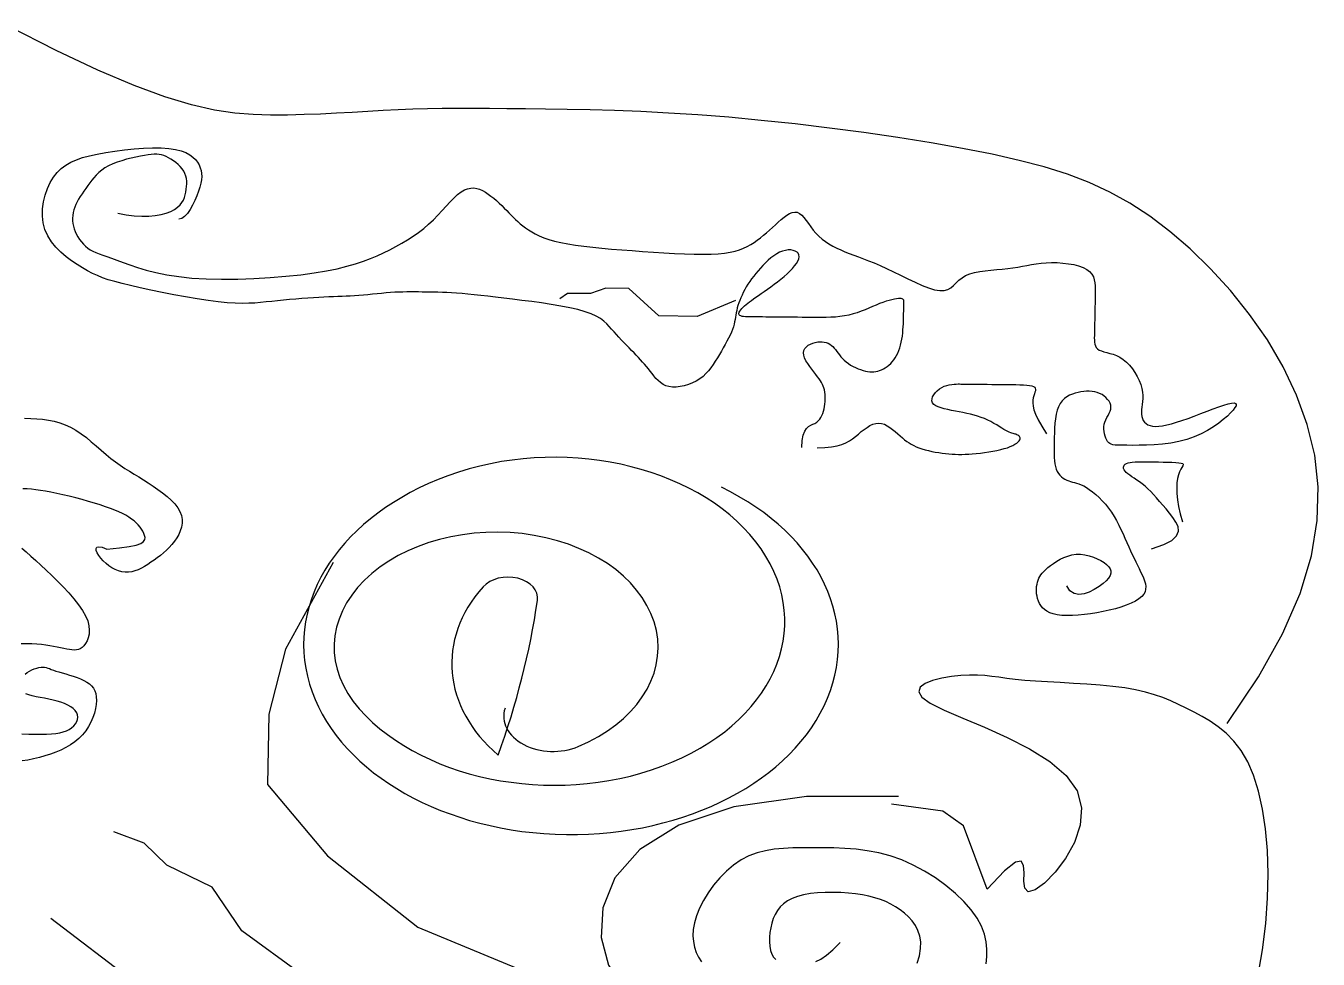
# Model space of a CAD drawing. Extents: x 438 to 4679, y 3545 to 7651.
# Drawn here: x 1752.7 to 1887.4, y 6172.1 to 6269.4 of the extents above; entities that cross this region are included whole.
import ezdxf

# ---------------------------------------------------------------- set-up
doc = ezdxf.new("R2010")
doc.units = 0
doc.header["$MEASUREMENT"] = 0
for name, color, linetype in [('3', 3, 'CONTINUOUS'), ('4', 4, 'CONTINUOUS'), ('7', 7, 'CONTINUOUS')]:
    doc.layers.add(name, color=color, linetype=linetype)

# ---------------------------------------------------------------- blocks, each defined once
blk = doc.blocks.new('风筝-01')
at = {"layer": '3'}
for points in [[(9.083, 6.0223), (9.0834, 6.0319), (9.0844, 6.0393), (9.0859, 6.0446), (9.0876, 6.0483), (9.0896, 6.0509), (9.0917, 6.0526), (9.0937, 6.0539), (9.0957, 6.0551), (9.0974, 6.0566), (9.0989, 6.0585), (9.1003, 6.0606), (9.1014, 6.063), (9.1024, 6.0656), (9.1032, 6.0684), (9.1039, 6.0714), (9.1045, 6.0745), (9.1049, 6.0778), (9.1053, 6.0811), (9.1055, 6.0845), (9.1056, 6.0878), (9.1056, 6.0911), (9.1055, 6.0943), (9.1052, 6.0974), (9.1048, 6.1002), (9.1044, 6.1029), (9.1037, 6.1054), (9.103, 6.1078), (9.1021, 6.1102), (9.101, 6.1127), (9.0997, 6.1153), (9.0982, 6.1181), (9.0966, 6.1211), (9.0947, 6.1245), (9.0927, 6.1282), (9.0907, 6.132), (9.0888, 6.1359), (9.0871, 6.1398), (9.0858, 6.1436), (9.085, 6.1473), (9.0847, 6.1506), (9.0851, 6.1537), (9.086, 6.1563), (9.0875, 6.1587), (9.0893, 6.1607), (9.0914, 6.1623), (9.0937, 6.1636), (9.096, 6.1645), (9.0984, 6.1651), (9.1006, 6.1654), (9.1027, 6.1653), (9.1047, 6.1649), (9.1066, 6.1642), (9.1084, 6.1633), (9.11, 6.162), (9.1116, 6.1605), (9.113, 6.1588), (9.1143, 6.1569), (9.1155, 6.1547), (9.1167, 6.1524), (9.1179, 6.15), (9.1192, 6.1476), (9.1205, 6.1451), (9.1221, 6.1427), (9.1238, 6.1403), (9.1257, 6.1381), (9.1278, 6.1359), (9.13, 6.1339), (9.1324, 6.1321), (9.1348, 6.1304), (9.1372, 6.129), (9.1396, 6.1277), (9.1419, 6.1266), (9.1442, 6.1258), (9.1463, 6.1252), (9.1483, 6.1248), (9.1503, 6.1247), (9.1522, 6.1248), (9.1541, 6.1251), (9.156, 6.1256), (9.1578, 6.1264), (9.1597, 6.1274), (9.1615, 6.1287), (9.1633, 6.1301), (9.1651, 6.1318), (9.1668, 6.1337), (9.1685, 6.1359), (9.17, 6.1383), (9.1715, 6.1409), (9.1729, 6.1437), (9.1741, 6.1468), (9.1752, 6.1501), (9.1763, 6.1535), (9.1772, 6.1572), (9.178, 6.1609), (9.1787, 6.1649), (9.1792, 6.1689), (9.1797, 6.1731), (9.1801, 6.1773), (9.1803, 6.1815), (9.1805, 6.1857), (9.1807, 6.1898), (9.1808, 6.1937), (9.1808, 6.1973), (9.1809, 6.2007), (9.1809, 6.2037), (9.181, 6.2065), (9.181, 6.2089), (9.181, 6.2111), (9.1811, 6.213), (9.1811, 6.2148), (9.1811, 6.2164), (9.1811, 6.2178), (9.1811, 6.2191), (9.1811, 6.2203), (9.181, 6.2214), (9.1807, 6.2222), (9.1803, 6.223), (9.1796, 6.2235), (9.1787, 6.2238), (9.1775, 6.224), (9.176, 6.2239), (9.1741, 6.2236), (9.172, 6.223), (9.1695, 6.2222), (9.1669, 6.2213), (9.164, 6.22), (9.161, 6.2186), (9.1578, 6.2169), (9.1545, 6.215), (9.1511, 6.213), (9.1476, 6.2108), (9.144, 6.2087), (9.1402, 6.2066), (9.1363, 6.2046), (9.1323, 6.2029), (9.1282, 6.2014), (9.124, 6.2003), (9.1197, 6.1994), (9.1154, 6.1988), (9.1109, 6.1984), (9.1064, 6.1982), (9.1019, 6.1981), (9.0973, 6.1982), (9.0927, 6.1982), (9.0881, 6.1983), (9.0836, 6.1983), (9.0791, 6.1984), (9.0746, 6.1985), (9.0703, 6.1985), (9.0662, 6.1986), (9.0622, 6.1986), (9.0584, 6.1987), (9.0549, 6.1987), (9.0515, 6.1988), (9.0484, 6.1988), (9.0454, 6.1989), (9.0426, 6.1989), (9.04, 6.1989), (9.0375, 6.199), (9.0352, 6.199), (9.0329, 6.199), (9.0308, 6.1991), (9.0289, 6.1992), (9.0272, 6.1994), (9.0257, 6.1997), (9.0245, 6.2002), (9.0236, 6.2008), (9.023, 6.2016), (9.0227, 6.2026), (9.0227, 6.2039), (9.023, 6.2053), (9.0236, 6.2068), (9.0245, 6.2084), (9.0255, 6.2102), (9.0267, 6.212), (9.028, 6.2138), (9.0295, 6.2156), (9.0311, 6.2174), (9.0328, 6.2193), (9.0347, 6.2213), (9.0368, 6.2234), (9.039, 6.2257), (9.0415, 6.2281), (9.0442, 6.2307), (9.0471, 6.2335), (9.0501, 6.2365), (9.0533, 6.2397), (9.0566, 6.243), (9.0598, 6.2465), (9.063, 6.25), (9.0661, 6.2536), (9.069, 6.2572), (9.0717, 6.2609), (9.0741, 6.2644), (9.0762, 6.2679), (9.0779, 6.2713), (9.0792, 6.2745), (9.0801, 6.2775), (9.0805, 6.2803), (9.0804, 6.2828), (9.0797, 6.2849), (9.0785, 6.2866), (9.0768, 6.288), (9.0748, 6.2889), (9.0725, 6.2894), (9.07, 6.2894), (9.0673, 6.2889), (9.0645, 6.2879), (9.0617, 6.2863), (9.059, 6.2841), (9.0562, 6.2816), (9.0535, 6.2787), (9.0509, 6.2755), (9.0483, 6.2721), (9.0458, 6.2685), (9.0434, 6.2649), (9.0411, 6.2613), (9.0389, 6.2576), (9.0369, 6.254), (9.0349, 6.2504), (9.0331, 6.2467), (9.0314, 6.2431), (9.0298, 6.2394), (9.0283, 6.2358), (9.0269, 6.2321), (9.0257, 6.2285), (9.0245, 6.2249), (9.0235, 6.2213), (9.0226, 6.2178), (9.0218, 6.2144), (9.0211, 6.211), (9.0206, 6.2077), (9.0201, 6.2046), (9.0198, 6.2015), (9.0194, 6.1985), (9.019, 6.1954), (9.0186, 6.1923), (9.0181, 6.189), (9.0174, 6.1857), (9.0166, 6.1821), (9.0155, 6.1784), (9.0142, 6.1744), (9.0128, 6.1703), (9.0111, 6.166), (9.0094, 6.1616), (9.0076, 6.1571), (9.0058, 6.1526), (9.0039, 6.1481), (9.002, 6.1435), (9, 6.139), (8.998, 6.1346), (8.9958, 6.1303), (8.9935, 6.1262), (8.9909, 6.1223), (8.9882, 6.1186), (8.9851, 6.1153), (8.9816, 6.1123), (8.978, 6.1097), (8.9741, 6.1076), (8.9702, 6.1059), (8.9663, 6.1047), (8.9625, 6.1041), (8.9589, 6.1041), (8.9555, 6.1047), (8.9525, 6.106), (8.9498, 6.1078), (8.9473, 6.1102), (8.9451, 6.1129), (8.943, 6.1159), (8.9411, 6.1192), (8.9392, 6.1224), (8.9374, 6.1257), (8.9357, 6.1289), (8.9338, 6.132), (8.932, 6.135), (8.9301, 6.138), (8.9282, 6.1411), (8.9262, 6.1441), (8.9241, 6.1472), (8.9219, 6.1504), (8.9196, 6.1537), (8.9172, 6.1571), (8.9147, 6.1606), (8.9123, 6.1641), (8.9098, 6.1677), (8.9073, 6.1714), (8.905, 6.1751), (8.9027, 6.1788), (8.9004, 6.1825), (8.8982, 6.1861), (8.8957, 6.1897), (8.8929, 6.1933), (8.8896, 6.1967), (8.8856, 6.2), (8.8807, 6.2031), (8.8749, 6.206), (8.8679, 6.2088), (8.8601, 6.2113), (8.8515, 6.2136), (8.8424, 6.2158), (8.833, 6.2178), (8.8236, 6.2196), (8.8143, 6.2213), (8.8053, 6.2229), (8.7969, 6.2243), (8.789, 6.2256), (8.7816, 6.2268), (8.7748, 6.2279), (8.7683, 6.2288), (8.7623, 6.2297), (8.7568, 6.2304), (8.7515, 6.2309), (8.7467, 6.2314), (8.7421, 6.2318), (8.7378, 6.2321), (8.7336, 6.2323), (8.7297, 6.2324), (8.7259, 6.2325), (8.7222, 6.2326), (8.7185, 6.2326), (8.7148, 6.2327), (8.7111, 6.2327), (8.7074, 6.2327), (8.7037, 6.2327), (8.6998, 6.2326), (8.6959, 6.2324), (8.692, 6.2322), (8.6879, 6.2318), (8.6837, 6.2313), (8.6794, 6.2308), (8.6751, 6.2302), (8.6707, 6.2296), (8.6663, 6.229), (8.662, 6.2284), (8.6577, 6.2278), (8.6535, 6.2274), (8.6494, 6.227), (8.6454, 6.2268), (8.6414, 6.2265), (8.6373, 6.2264), (8.6331, 6.2262), (8.6287, 6.226), (8.6241, 6.2257), (8.6192, 6.2254), (8.614, 6.2249), (8.6085, 6.2244), (8.6028, 6.2238), (8.597, 6.2231), (8.5911, 6.2223), (8.5853, 6.2216), (8.5795, 6.2207), (8.5739, 6.2199), (8.5684, 6.2191), (8.563, 6.2183), (8.5576, 6.2177), (8.5518, 6.2173), (8.5455, 6.2172), (8.5387, 6.2174), (8.531, 6.2181), (8.5224, 6.2194), (8.5127, 6.2211), (8.5022, 6.2234), (8.4912, 6.226), (8.4798, 6.229), (8.4686, 6.232), (8.4577, 6.2352), (8.4475, 6.2383), (8.4382, 6.2413), (8.4301, 6.244), (8.4231, 6.2467), (8.4169, 6.2492), (8.4114, 6.2519), (8.4064, 6.2547), (8.4016, 6.2578), (8.3969, 6.2612), (8.392, 6.2651), (8.3869, 6.2696), (8.3816, 6.2747), (8.3763, 6.2803), (8.3712, 6.2865), (8.3664, 6.2933), (8.3622, 6.3006), (8.3587, 6.3085), (8.356, 6.317), (8.3543, 6.326), (8.3536, 6.3353), (8.3537, 6.3448), (8.3547, 6.3543), (8.3563, 6.3635), (8.3585, 6.3723), (8.3612, 6.3805), (8.3643, 6.3878), (8.3678, 6.3941), (8.3716, 6.3995), (8.376, 6.4042), (8.3808, 6.4081), (8.3862, 6.4114), (8.3922, 6.4142), (8.3989, 6.4168), (8.4063, 6.419), (8.4145, 6.4211), (8.4233, 6.4231), (8.4324, 6.4247), (8.4416, 6.426), (8.4507, 6.427), (8.4595, 6.4274), (8.4677, 6.4273), (8.475, 6.4267), (8.4814, 6.4253), (8.4868, 6.4234), (8.4913, 6.421), (8.4951, 6.4181), (8.4982, 6.415), (8.5006, 6.4115), (8.5026, 6.4079), (8.5041, 6.4043), (8.5053, 6.4006), (8.5061, 6.3968), (8.5065, 6.3929), (8.5066, 6.3888), (8.5064, 6.3844), (8.5058, 6.3796), (8.5049, 6.3745), (8.5036, 6.3688), (8.502, 6.3626), (8.5001, 6.3562), (8.4979, 6.3499), (8.4955, 6.344), (8.4929, 6.3388), (8.4902, 6.3348), (8.4875, 6.3321), (8.4847, 6.3311)], [(8.4261, 6.3393), (8.4341, 6.3369), (8.4418, 6.3355), (8.449, 6.3349), (8.4558, 6.3351), (8.462, 6.336), (8.4676, 6.3374), (8.4726, 6.3393), (8.4769, 6.3416), (8.4805, 6.3443), (8.4834, 6.3471), (8.4858, 6.3502), (8.4876, 6.3535), (8.489, 6.3569), (8.49, 6.3605), (8.4908, 6.3641), (8.4914, 6.3677), (8.4918, 6.3714), (8.4921, 6.3751), (8.4922, 6.3787), (8.4922, 6.3823), (8.4919, 6.3858), (8.4913, 6.3892), (8.4905, 6.3926), (8.4893, 6.3959), (8.4878, 6.3991), (8.486, 6.4021), (8.484, 6.405), (8.4818, 6.4076), (8.4795, 6.41), (8.4771, 6.4122), (8.4747, 6.4141), (8.4724, 6.4157), (8.4702, 6.4169), (8.468, 6.4178), (8.4658, 6.4184), (8.4634, 6.4187), (8.4609, 6.4187), (8.4582, 6.4185), (8.4551, 6.4179), (8.4516, 6.4172), (8.4477, 6.4162), (8.4435, 6.415), (8.439, 6.4136), (8.4344, 6.4119), (8.4298, 6.41), (8.4253, 6.4079), (8.4211, 6.4056), (8.4172, 6.403), (8.4137, 6.4002), (8.4106, 6.3971), (8.4078, 6.394), (8.4054, 6.3906), (8.4031, 6.3871), (8.401, 6.3836), (8.3991, 6.38), (8.3972, 6.3764), (8.3953, 6.3727), (8.3935, 6.3691), (8.3917, 6.3654), (8.39, 6.3618), (8.3884, 6.3581), (8.3869, 6.3545), (8.3856, 6.3508), (8.3846, 6.3472), (8.3837, 6.3435), (8.3831, 6.3399), (8.3827, 6.3362), (8.3825, 6.3325), (8.3826, 6.3289), (8.3829, 6.3252), (8.3834, 6.3215), (8.3842, 6.3178), (8.3851, 6.3142), (8.3863, 6.3105), (8.3877, 6.307), (8.3893, 6.3035), (8.3911, 6.3003), (8.393, 6.2972), (8.3951, 6.2945), (8.3973, 6.292), (8.3996, 6.2898), (8.4021, 6.2879), (8.4049, 6.2861), (8.4081, 6.2843), (8.4116, 6.2825), (8.4156, 6.2805), (8.4201, 6.2783), (8.4252, 6.2757), (8.4311, 6.2727), (8.4376, 6.2693), (8.445, 6.2658), (8.4534, 6.2623), (8.4627, 6.259), (8.473, 6.256), (8.4845, 6.2534), (8.4971, 6.2515), (8.511, 6.2503), (8.5258, 6.2499), (8.5412, 6.2501), (8.5568, 6.2508), (8.5723, 6.2521), (8.5874, 6.2539), (8.6017, 6.256), (8.6148, 6.2585), (8.6265, 6.2612), (8.6369, 6.2641), (8.6461, 6.2673), (8.6544, 6.2706), (8.6619, 6.2742), (8.6688, 6.2779), (8.6752, 6.2817), (8.6813, 6.2857), (8.6872, 6.2898), (8.6931, 6.2941), (8.6988, 6.2985), (8.7043, 6.3031), (8.7097, 6.308), (8.7149, 6.3131), (8.7199, 6.3185), (8.7246, 6.3242), (8.7292, 6.3303), (8.7335, 6.3365), (8.7377, 6.3427), (8.7416, 6.3488), (8.7454, 6.3545), (8.749, 6.3597), (8.7525, 6.3642), (8.7558, 6.3678), (8.759, 6.3705), (8.7621, 6.3722), (8.7651, 6.3731), (8.768, 6.3732), (8.7708, 6.3726), (8.7736, 6.3714), (8.7764, 6.3697), (8.7791, 6.3675), (8.7818, 6.365), (8.7845, 6.3623), (8.7872, 6.3593), (8.7898, 6.3561), (8.7924, 6.3528), (8.7949, 6.3494), (8.7973, 6.3461), (8.7996, 6.3428), (8.8018, 6.3396), (8.8039, 6.3365), (8.806, 6.3335), (8.8081, 6.3306), (8.8103, 6.3277), (8.8126, 6.3249), (8.815, 6.3221), (8.8176, 6.3193), (8.8205, 6.3165), (8.8236, 6.3138), (8.8271, 6.3111), (8.8309, 6.3084), (8.8353, 6.3059), (8.8401, 6.3035), (8.8456, 6.3013), (8.8516, 6.2993), (8.8584, 6.2975), (8.8657, 6.2959), (8.8737, 6.2944), (8.8822, 6.2931), (8.8911, 6.2919), (8.9004, 6.2907), (8.9101, 6.2896), (8.9201, 6.2886), (8.9302, 6.2875), (8.9405, 6.2865), (8.9507, 6.2856), (8.9607, 6.2848), (8.9704, 6.2842), (8.9796, 6.2838), (8.9881, 6.2837), (8.9959, 6.2839), (9.0028, 6.2844), (9.0089, 6.2853), (9.0143, 6.2865), (9.0191, 6.288), (9.0233, 6.2898), (9.0272, 6.2919), (9.0307, 6.2942), (9.034, 6.2968), (9.0372, 6.2997), (9.0403, 6.3027), (9.0433, 6.3059), (9.0463, 6.3092), (9.0492, 6.3127), (9.052, 6.3162), (9.0548, 6.3198), (9.0577, 6.3234), (9.0605, 6.327), (9.0632, 6.3305), (9.066, 6.3337), (9.0687, 6.3364), (9.0713, 6.3386), (9.0739, 6.3401), (9.0764, 6.3407), (9.0787, 6.3403), (9.0809, 6.3388), (9.0831, 6.3363), (9.0852, 6.3331), (9.0873, 6.3293), (9.0894, 6.3251), (9.0917, 6.3206), (9.0941, 6.3162), (9.0967, 6.3119), (9.0995, 6.3079), (9.1025, 6.3042), (9.1058, 6.3008), (9.1092, 6.2977), (9.1128, 6.2947), (9.1166, 6.292), (9.1205, 6.2895), (9.1245, 6.2871), (9.1287, 6.2847), (9.133, 6.2825), (9.1375, 6.2801), (9.1423, 6.2776), (9.1473, 6.2749), (9.1527, 6.2719), (9.1585, 6.2684), (9.1646, 6.2645), (9.1712, 6.26), (9.178, 6.2553), (9.185, 6.2504), (9.1919, 6.2458), (9.1986, 6.2416), (9.2049, 6.2382), (9.2106, 6.2357), (9.2156, 6.2345), (9.2198, 6.2347), (9.2233, 6.2361), (9.2262, 6.2384), (9.2289, 6.2415), (9.2314, 6.2449), (9.2341, 6.2485), (9.237, 6.2519), (9.2404, 6.2549), (9.2444, 6.2573), (9.249, 6.2591), (9.254, 6.2604), (9.2593, 6.2614), (9.2648, 6.2621), (9.2703, 6.2628), (9.2757, 6.2634), (9.2809, 6.2642), (9.2858, 6.2651), (9.2905, 6.2662), (9.295, 6.2674), (9.2993, 6.2686), (9.3037, 6.2698), (9.3082, 6.2708), (9.3129, 6.2717), (9.3178, 6.2722), (9.323, 6.2724), (9.3284, 6.2723), (9.3338, 6.2718), (9.3392, 6.2709), (9.3443, 6.2696), (9.349, 6.2678), (9.3533, 6.2657), (9.3568, 6.2631), (9.3596, 6.2601), (9.3617, 6.2567), (9.3632, 6.2531), (9.3641, 6.2491), (9.3647, 6.245), (9.365, 6.2408), (9.365, 6.2366), (9.365, 6.2325), (9.3649, 6.2284), (9.3649, 6.2244), (9.3648, 6.2205), (9.3648, 6.2167), (9.3647, 6.213), (9.3647, 6.2092), (9.3646, 6.2056), (9.3646, 6.2019), (9.3645, 6.1982), (9.3645, 6.1946), (9.3644, 6.1909), (9.3644, 6.1874), (9.3643, 6.1838), (9.3643, 6.1804), (9.3642, 6.177), (9.3642, 6.1738), (9.3641, 6.1706), (9.3642, 6.1676), (9.3643, 6.1648), (9.3646, 6.1621), (9.3652, 6.1597), (9.366, 6.1576), (9.3672, 6.1557), (9.3688, 6.1541), (9.3709, 6.1529), (9.3733, 6.1518), (9.376, 6.1508), (9.379, 6.1497), (9.3822, 6.1484), (9.3854, 6.1467), (9.3887, 6.1445), (9.3919, 6.1416), (9.395, 6.138), (9.3979, 6.1337), (9.4007, 6.1289), (9.4031, 6.1237), (9.4053, 6.1183), (9.4072, 6.1128), (9.4087, 6.1074), (9.4097, 6.1022), (9.4104, 6.0973), (9.4106, 6.0928), (9.4106, 6.0885), (9.4104, 6.0845), (9.4101, 6.0807), (9.4097, 6.0771), (9.4095, 6.0737), (9.4093, 6.0704), (9.4094, 6.0673), (9.4097, 6.0643), (9.4103, 6.0615), (9.4111, 6.0589), (9.4123, 6.0567), (9.4138, 6.0547), (9.4155, 6.0532), (9.4176, 6.052), (9.4201, 6.0513), (9.4229, 6.051), (9.4261, 6.0512), (9.4297, 6.0518), (9.4337, 6.0529), (9.4382, 6.0545), (9.443, 6.0565), (9.4483, 6.0589), (9.4541, 6.0618), (9.4601, 6.065), (9.4663, 6.0683), (9.4724, 6.0716), (9.4783, 6.0747), (9.4837, 6.0775), (9.4886, 6.0798), (9.4927, 6.0815), (9.496, 6.0825), (9.4983, 6.0827), (9.4997, 6.0821), (9.5004, 6.0808), (9.5002, 6.0789), (9.4992, 6.0763), (9.4975, 6.0731), (9.495, 6.0693), (9.4919, 6.0649), (9.488, 6.0602), (9.4836, 6.0552), (9.4785, 6.0502), (9.4729, 6.0454), (9.4667, 6.0408), (9.46, 6.0367), (9.4529, 6.0332), (9.4453, 6.0304), (9.4375, 6.0284), (9.4295, 6.027), (9.4217, 6.0261), (9.4142, 6.0256), (9.4072, 6.0254), (9.4008, 6.0253), (9.3952, 6.0254), (9.3907, 6.0255), (9.387, 6.0256), (9.3842, 6.0258), (9.3819, 6.0262), (9.3802, 6.0268), (9.3789, 6.0277), (9.3779, 6.0289), (9.3769, 6.0305), (9.3761, 6.0326), (9.3752, 6.035), (9.3745, 6.0378), (9.3739, 6.0408), (9.3734, 6.044), (9.3732, 6.0473), (9.3732, 6.0505), (9.3736, 6.0538), (9.3742, 6.0569), (9.3751, 6.06), (9.3762, 6.0629), (9.3773, 6.0658), (9.3783, 6.0687), (9.3792, 6.0714), (9.3798, 6.0742), (9.38, 6.0769), (9.3798, 6.0797), (9.3792, 6.0824), (9.3783, 6.085), (9.3769, 6.0875), (9.3753, 6.0899), (9.3735, 6.092), (9.3715, 6.0939), (9.3692, 6.0954), (9.3669, 6.0967), (9.3645, 6.0976), (9.3619, 6.0982), (9.3593, 6.0985), (9.3567, 6.0985), (9.354, 6.0982), (9.3512, 6.0977), (9.3485, 6.0969), (9.3457, 6.0959), (9.343, 6.0946), (9.3403, 6.093), (9.3378, 6.091), (9.3355, 6.0885), (9.3333, 6.0854), (9.3314, 6.0819), (9.3298, 6.0776), (9.3285, 6.0727), (9.3276, 6.0673), (9.3268, 6.0614), (9.3263, 6.0552), (9.326, 6.0488), (9.3257, 6.0424), (9.3256, 6.0361), (9.3255, 6.03), (9.3254, 6.0242), (9.3254, 6.0188), (9.3254, 6.0137), (9.3255, 6.0089), (9.3258, 6.0045), (9.3261, 6.0004), (9.3267, 5.9967), (9.3275, 5.9933), (9.3285, 5.9902), (9.3296, 5.9875), (9.331, 5.9851), (9.3325, 5.983), (9.3342, 5.9811), (9.3359, 5.9796), (9.3377, 5.9783), (9.3395, 5.9772), (9.3413, 5.9764), (9.3432, 5.9757), (9.3451, 5.975), (9.3471, 5.9742), (9.3492, 5.9733), (9.3515, 5.9721), (9.3539, 5.9705), (9.3565, 5.9684), (9.3593, 5.9658), (9.3623, 5.9627), (9.3654, 5.959), (9.3686, 5.955), (9.3717, 5.9505), (9.3748, 5.9457), (9.3778, 5.9405), (9.3806, 5.9351), (9.3831, 5.9294), (9.3855, 5.9236), (9.3877, 5.9177), (9.3897, 5.9117), (9.3917, 5.9058), (9.3935, 5.8998), (9.3953, 5.894), (9.3971, 5.8884), (9.3988, 5.883), (9.4006, 5.8778), (9.4023, 5.8728), (9.404, 5.868), (9.4056, 5.8633), (9.4072, 5.8589), (9.4086, 5.8545), (9.41, 5.8503), (9.4113, 5.8462), (9.4123, 5.8423), (9.4131, 5.8384), (9.4135, 5.8347), (9.4134, 5.8311), (9.4128, 5.8276), (9.4116, 5.8242), (9.4096, 5.821), (9.4069, 5.8179), (9.4035, 5.8149), (9.3994, 5.8121), (9.3948, 5.8094), (9.3897, 5.8069), (9.3843, 5.8046), (9.3785, 5.8026), (9.3726, 5.8007), (9.3666, 5.7991), (9.3605, 5.7977), (9.3545, 5.7966), (9.3487, 5.7958), (9.3431, 5.7954), (9.3378, 5.7953), (9.3329, 5.7956), (9.3285, 5.7964), (9.3246, 5.7976), (9.3213, 5.7992), (9.3185, 5.8011), (9.3162, 5.8034), (9.3142, 5.806), (9.3126, 5.8088), (9.3114, 5.8118), (9.3104, 5.815), (9.3096, 5.8182), (9.3091, 5.8216), (9.3087, 5.8249), (9.3086, 5.8283), (9.3086, 5.8316), (9.3087, 5.8348), (9.3091, 5.8378), (9.3095, 5.8407), (9.31, 5.8433), (9.3107, 5.8458), (9.3116, 5.8481), (9.3127, 5.8504), (9.314, 5.8527), (9.3155, 5.855), (9.3174, 5.8575), (9.3195, 5.8601), (9.322, 5.8629), (9.3249, 5.8658), (9.328, 5.8687), (9.3313, 5.8714), (9.3349, 5.8738), (9.3387, 5.8758), (9.3426, 5.8773), (9.3467, 5.8781), (9.3509, 5.8781), (9.3551, 5.8774), (9.3592, 5.8761), (9.3632, 5.8743), (9.3669, 5.8722), (9.3704, 5.8697), (9.3734, 5.867), (9.3759, 5.8642), (9.3779, 5.8614), (9.3792, 5.8586), (9.38, 5.8557), (9.38, 5.8527), (9.3793, 5.8495), (9.3778, 5.8461), (9.3756, 5.8425), (9.3725, 5.8386), (9.3686, 5.8344), (9.3641, 5.8304), (9.3592, 5.827), (9.3542, 5.8246), (9.3493, 5.8238), (9.3447, 5.825), (9.3407, 5.8287), (9.3376, 5.8354)], [(9.0195, 6.2212), (8.9825, 6.1997), (8.9458, 6.2002), (8.9169, 6.2373), (8.8949, 6.2376), (8.8801, 6.2304), (8.8581, 6.2307), (8.8506, 6.2235)], [(9.0977, 6.0221), (9.1053, 6.0223), (9.1117, 6.0232), (9.1171, 6.0246), (9.1216, 6.0265), (9.1255, 6.0288), (9.1288, 6.0314), (9.1318, 6.0344), (9.1346, 6.0375), (9.1374, 6.0407), (9.1402, 6.0439), (9.143, 6.0469), (9.1458, 6.0497), (9.1486, 6.0521), (9.1514, 6.0539), (9.1541, 6.0551), (9.1569, 6.0555), (9.1596, 6.055), (9.1624, 6.0538), (9.165, 6.0519), (9.1677, 6.0495), (9.1702, 6.0468), (9.1727, 6.0439), (9.1752, 6.041), (9.1775, 6.0381), (9.1797, 6.0354), (9.1818, 6.033), (9.1839, 6.0307), (9.1861, 6.0287), (9.1883, 6.0268), (9.1906, 6.025), (9.193, 6.0234), (9.1956, 6.022), (9.1985, 6.0206), (9.2015, 6.0194), (9.2047, 6.0182), (9.208, 6.0172), (9.2113, 6.0163), (9.2146, 6.0155), (9.218, 6.0148), (9.2212, 6.0143), (9.2244, 6.0138), (9.2275, 6.0135), (9.2305, 6.0133), (9.2336, 6.0132), (9.2367, 6.0132), (9.24, 6.0133), (9.2434, 6.0136), (9.2469, 6.0139), (9.2507, 6.0144), (9.2547, 6.015), (9.2587, 6.0157), (9.2627, 6.0165), (9.2667, 6.0174), (9.2706, 6.0184), (9.2742, 6.0196), (9.2776, 6.0209), (9.2807, 6.0222), (9.2834, 6.0237), (9.2858, 6.0253), (9.2878, 6.0268), (9.2895, 6.0284), (9.2908, 6.03), (9.2918, 6.0315), (9.2925, 6.0329), (9.2928, 6.0342), (9.2928, 6.0354), (9.2926, 6.0365), (9.2921, 6.0375), (9.2915, 6.0383), (9.2907, 6.0391), (9.2898, 6.0397), (9.2889, 6.0403), (9.288, 6.0407), (9.2871, 6.0411), (9.286, 6.0414), (9.285, 6.0418), (9.2838, 6.0424), (9.2824, 6.0431), (9.2809, 6.0441), (9.2792, 6.0453), (9.2773, 6.0469), (9.2751, 6.0487), (9.2728, 6.0507), (9.2703, 6.0529), (9.2676, 6.0551), (9.2647, 6.0574), (9.2617, 6.0595), (9.2586, 6.0615), (9.2553, 6.0632), (9.252, 6.0648), (9.2486, 6.0662), (9.2451, 6.0675), (9.2415, 6.0686), (9.2379, 6.0697), (9.2342, 6.0707), (9.2306, 6.0716), (9.2269, 6.0726), (9.2234, 6.0736), (9.22, 6.0747), (9.2169, 6.0759), (9.2141, 6.0773), (9.2117, 6.0789), (9.2099, 6.0808), (9.2087, 6.0829), (9.2081, 6.0854), (9.2082, 6.0881), (9.2088, 6.0909), (9.2099, 6.0938), (9.2114, 6.0966), (9.2132, 6.0992), (9.2153, 6.1016), (9.2175, 6.1036), (9.2199, 6.1052), (9.2223, 6.1064), (9.2247, 6.1072), (9.2271, 6.1077), (9.2293, 6.1081), (9.2314, 6.1082), (9.2332, 6.1083), (9.2347, 6.1083), (9.236, 6.1082), (9.237, 6.1082), (9.2379, 6.1082), (9.2389, 6.1082), (9.24, 6.1082), (9.2415, 6.1082), (9.2433, 6.1081), (9.2458, 6.1081), (9.2488, 6.1081), (9.2525, 6.108), (9.2566, 6.108), (9.2611, 6.1079), (9.2657, 6.1078), (9.2705, 6.1078), (9.2753, 6.1077), (9.28, 6.1076), (9.2845, 6.1076), (9.2887, 6.1075), (9.2926, 6.1073), (9.2961, 6.1071), (9.2992, 6.1068), (9.3019, 6.1063), (9.3041, 6.1057), (9.3057, 6.1049), (9.3068, 6.1038), (9.3074, 6.1025), (9.3076, 6.101), (9.3075, 6.0992), (9.3071, 6.0972), (9.3066, 6.095), (9.306, 6.0924), (9.3055, 6.0896), (9.3051, 6.0864), (9.3049, 6.0828), (9.3052, 6.0785), (9.306, 6.0734), (9.3076, 6.0673), (9.3101, 6.06), (9.3136, 6.0513), (9.3183, 6.0411)], [(8.3364, 6.0619), (8.3424, 6.0617), (8.3481, 6.0613), (8.3538, 6.0606), (8.3594, 6.0595), (8.3649, 6.058), (8.3702, 6.056), (8.3755, 6.0533), (8.3807, 6.05), (8.3858, 6.0458), (8.3908, 6.041), (8.3958, 6.0358), (8.4006, 6.0302), (8.4054, 6.0245), (8.4102, 6.0187), (8.4148, 6.0131), (8.4194, 6.0078), (8.4239, 6.003), (8.4284, 5.9985), (8.4328, 5.9943), (8.4373, 5.9903), (8.4417, 5.9864), (8.4462, 5.9826), (8.4507, 5.9787), (8.4553, 5.9746), (8.46, 5.9703), (8.4646, 5.9658), (8.4691, 5.9611), (8.4734, 5.9563), (8.4773, 5.9513), (8.4807, 5.9462), (8.4836, 5.941), (8.4857, 5.9358), (8.4871, 5.9305), (8.4878, 5.9253), (8.4877, 5.92), (8.4871, 5.9149), (8.486, 5.9098), (8.4845, 5.9049), (8.4826, 5.9002), (8.4804, 5.8957), (8.478, 5.8915), (8.4754, 5.8874), (8.4727, 5.8836), (8.4699, 5.88), (8.4669, 5.8766), (8.4639, 5.8734), (8.4609, 5.8703), (8.4578, 5.8673), (8.4548, 5.8644), (8.4517, 5.8618), (8.4487, 5.8594), (8.4456, 5.8573), (8.4425, 5.8556), (8.4394, 5.8545), (8.4363, 5.8538), (8.4331, 5.8538), (8.4299, 5.8545), (8.4267, 5.8558), (8.4235, 5.8576), (8.4204, 5.86), (8.4175, 5.8627), (8.4147, 5.8658), (8.4121, 5.8692), (8.4098, 5.8728), (8.4079, 5.8765), (8.4063, 5.8801), (8.4054, 5.8834), (8.4053, 5.886), (8.406, 5.8877), (8.4079, 5.8883), (8.411, 5.8876), (8.4154, 5.8852)], [(9.4191, 5.8857), (9.4308, 5.8912), (9.4386, 5.897), (9.4431, 5.903), (9.4449, 5.9092), (9.4445, 5.9155), (9.4425, 5.9217), (9.4396, 5.9278), (9.4362, 5.9337), (9.433, 5.9394), (9.4298, 5.9447), (9.4268, 5.9497), (9.4239, 5.9545), (9.4211, 5.9589), (9.4183, 5.9629), (9.4156, 5.9667), (9.4129, 5.9701), (9.4102, 5.9732), (9.4075, 5.976), (9.4049, 5.9785), (9.4024, 5.9808), (9.4002, 5.9829), (9.3981, 5.9849), (9.3963, 5.9868), (9.3947, 5.9887), (9.3936, 5.9905), (9.3927, 5.9924), (9.3922, 5.9941), (9.3921, 5.9958), (9.3923, 5.9973), (9.3928, 5.9987), (9.3937, 5.9999), (9.3949, 6.0009), (9.3965, 6.0017), (9.3984, 6.0023), (9.4006, 6.0027), (9.4032, 6.003), (9.4061, 6.0031), (9.4094, 6.0031), (9.413, 6.0031), (9.417, 6.0031), (9.4213, 6.003), (9.4257, 6.0029), (9.4302, 6.0028), (9.4346, 6.0027), (9.4386, 6.0025), (9.4423, 6.0022), (9.4453, 6.0019), (9.4476, 6.0014), (9.449, 6.0009), (9.4496, 6.0001), (9.4496, 5.9991), (9.449, 5.9976), (9.4482, 5.9956), (9.4471, 5.993), (9.446, 5.9897), (9.4449, 5.9856), (9.444, 5.9806), (9.4435, 5.9746), (9.4432, 5.9678), (9.4433, 5.9602), (9.4439, 5.9518), (9.445, 5.9426), (9.4467, 5.9326), (9.4489, 5.9219)], [(8.4154, 5.8852), (8.4277, 5.8867), (8.437, 5.8885), (8.4437, 5.8906), (8.4482, 5.8929), (8.4508, 5.8954), (8.452, 5.898), (8.4522, 5.9008), (8.4517, 5.9036), (8.451, 5.9064), (8.45, 5.9093), (8.4488, 5.9121), (8.4474, 5.915), (8.4457, 5.9178), (8.4438, 5.9205), (8.4416, 5.9232), (8.4392, 5.9258), (8.4366, 5.9283), (8.4337, 5.9308), (8.4305, 5.9332), (8.427, 5.9355), (8.4232, 5.9378), (8.4189, 5.9402), (8.4143, 5.9425), (8.4092, 5.9449), (8.4037, 5.9473), (8.3979, 5.9497), (8.3918, 5.9521), (8.3856, 5.9544), (8.3794, 5.9566), (8.3733, 5.9586), (8.3674, 5.9604), (8.3618, 5.962), (8.3567, 5.9634), (8.3519, 5.9645), (8.3473, 5.9653), (8.343, 5.966), (8.3389, 5.9664), (8.3348, 5.9667)], [(8.3337, 5.8865), (8.338, 5.8813), (8.3425, 5.8757), (8.3472, 5.8698), (8.352, 5.8634), (8.3572, 5.8567), (8.3626, 5.8495), (8.3681, 5.8419), (8.3736, 5.834), (8.3789, 5.826), (8.3839, 5.818), (8.3883, 5.81), (8.3921, 5.8023), (8.3951, 5.795), (8.3971, 5.788), (8.3982, 5.7815), (8.3986, 5.7756), (8.3984, 5.7702), (8.3976, 5.7653), (8.3965, 5.7611), (8.395, 5.7575), (8.3934, 5.7545), (8.3917, 5.7522), (8.39, 5.7506), (8.3882, 5.7495), (8.3862, 5.7489), (8.3842, 5.7488), (8.3819, 5.7489), (8.3795, 5.7494), (8.377, 5.75), (8.3742, 5.7508), (8.3711, 5.7517), (8.3679, 5.7527), (8.3644, 5.7536), (8.3607, 5.7546), (8.3568, 5.7554), (8.3526, 5.7561), (8.3481, 5.7567), (8.3435, 5.7571), (8.3385, 5.7573), (8.3333, 5.7573)], [(8.3339, 5.6356), (8.3405, 5.6352), (8.3467, 5.635), (8.3524, 5.6349), (8.3576, 5.6351), (8.3623, 5.6354), (8.3665, 5.636), (8.3703, 5.6369), (8.3737, 5.6381), (8.3767, 5.6396), (8.3793, 5.6415), (8.3817, 5.6437), (8.3837, 5.6463), (8.3853, 5.649), (8.3866, 5.652), (8.3873, 5.655), (8.3876, 5.6581), (8.3874, 5.6612), (8.3866, 5.6641), (8.3852, 5.6669), (8.3833, 5.6696), (8.3809, 5.672), (8.3781, 5.6742), (8.3749, 5.6763), (8.3714, 5.6782), (8.3677, 5.6798), (8.3638, 5.6812), (8.3597, 5.6825), (8.3556, 5.6836), (8.3515, 5.6846), (8.3476, 5.6857), (8.3439, 5.6868), (8.3406, 5.6881), (8.3377, 5.6897)], [(8.3369, 5.7162), (8.339, 5.7184), (8.3412, 5.7203), (8.3435, 5.7219), (8.3458, 5.7233), (8.3481, 5.7243), (8.3503, 5.7251), (8.3523, 5.7255), (8.3541, 5.7256), (8.3557, 5.7254), (8.3572, 5.725), (8.3587, 5.7244), (8.3603, 5.7236), (8.362, 5.7226), (8.3641, 5.7215), (8.3665, 5.7203), (8.3694, 5.7191), (8.3726, 5.7178), (8.3761, 5.7165), (8.3797, 5.715), (8.3833, 5.7134), (8.3869, 5.7117), (8.3903, 5.7098), (8.3935, 5.7077), (8.3963, 5.7055), (8.3988, 5.703), (8.4009, 5.7002), (8.4026, 5.6971), (8.4039, 5.6937), (8.4048, 5.6898), (8.4053, 5.6855), (8.4055, 5.6807), (8.4052, 5.6753), (8.4046, 5.6696), (8.4035, 5.6636), (8.402, 5.6575), (8.4002, 5.6513), (8.3979, 5.6453), (8.3952, 5.6395), (8.3921, 5.634), (8.3886, 5.6291), (8.3847, 5.6246), (8.3805, 5.6206), (8.3761, 5.6169), (8.3713, 5.6136), (8.3664, 5.6107), (8.3613, 5.6081), (8.356, 5.6057), (8.3507, 5.6036), (8.3452, 5.6018), (8.3397, 5.6001), (8.3341, 5.5988)], [(8.6328, 5.8669), (8.5871, 5.7501), (8.5712, 5.6623), (8.5699, 5.5669), (8.6274, 5.4708), (8.7143, 5.3742), (8.8819, 5.2766), (8.9766, 5.2166), (9.1009, 5.1709), (9.2475, 5.1469), (9.379, 5.0938), (9.4228, 5.0712), (9.3416, 5.0429), (9.2677, 5.0146), (9.0328, 5.0251), (8.9161, 5.0854), (8.8431, 5.123), (8.7701, 5.1534), (8.6612, 5.2502), (8.5452, 5.3692), (8.5166, 5.4283), (8.473, 5.4582), (8.4513, 5.4878), (8.4222, 5.5029)], [(9.1761, 5.5507), (9.0877, 5.5508), (9.0179, 5.537), (8.965, 5.5122), (8.9275, 5.4793), (8.9036, 5.4411), (8.8918, 5.4004), (8.8903, 5.3601), (8.8975, 5.323), (8.9116, 5.2915), (8.9297, 5.2662), (8.9491, 5.2474), (8.9668, 5.2352), (8.9799, 5.2298), (8.9855, 5.2315), (8.9805, 5.2403), (8.9622, 5.2566)], [(9.2613, 5.4256), (9.2383, 5.5111), (9.2186, 5.5308), (9.1693, 5.5406)], [(9.2602, 5.3247), (9.2608, 5.3344), (9.2609, 5.3443), (9.2602, 5.3544), (9.2585, 5.3648), (9.2556, 5.3754), (9.2514, 5.3863), (9.2458, 5.3975), (9.2387, 5.4088), (9.2306, 5.4199), (9.2214, 5.4306), (9.2115, 5.4408), (9.2011, 5.45), (9.1902, 5.4582), (9.1791, 5.4651), (9.168, 5.4705), (9.157, 5.4746), (9.146, 5.4775), (9.1352, 5.4795), (9.1245, 5.4807), (9.114, 5.4813), (9.1037, 5.4815), (9.0937, 5.4815), (9.084, 5.4815), (9.0746, 5.4813), (9.0655, 5.4807), (9.0567, 5.4795), (9.0482, 5.4775), (9.0401, 5.4746), (9.0322, 5.4705), (9.0247, 5.4651), (9.0174, 5.4582), (9.0106, 5.4501), (9.0042, 5.4409), (8.9984, 5.4311), (8.9931, 5.4207), (8.9886, 5.4102), (8.9849, 5.3997), (8.9819, 5.3896), (8.9799, 5.3801), (8.9788, 5.3711), (8.9784, 5.3627), (8.9789, 5.3547), (8.98, 5.3473), (8.9817, 5.3402), (8.984, 5.3336), (8.9869, 5.3273)], [(9.194, 5.3257), (9.1961, 5.3357), (9.1972, 5.3453), (9.1973, 5.3542), (9.1964, 5.3623), (9.1947, 5.3697), (9.1923, 5.3765), (9.1892, 5.3827), (9.1856, 5.3882), (9.1817, 5.3933), (9.1775, 5.3978), (9.1731, 5.4019), (9.1685, 5.4055), (9.1637, 5.4088), (9.1586, 5.4116), (9.1532, 5.414), (9.1474, 5.4161), (9.1413, 5.4178), (9.1348, 5.4192), (9.1278, 5.4202), (9.1205, 5.421), (9.113, 5.4213), (9.1056, 5.4212), (9.0983, 5.4207), (9.0913, 5.4196), (9.0848, 5.418), (9.0789, 5.4159), (9.0737, 5.4131), (9.0693, 5.4098), (9.0655, 5.4059), (9.0623, 5.4015), (9.0596, 5.3967), (9.0574, 5.3914), (9.0556, 5.3858), (9.0542, 5.3798), (9.0532, 5.3735), (9.0524, 5.3671), (9.052, 5.3606), (9.052, 5.3543), (9.0523, 5.3484), (9.0531, 5.3428), (9.0543, 5.3379), (9.0559, 5.3338), (9.058, 5.3306)], [(9.0966, 5.3277), (9.1014, 5.3312), (9.1069, 5.3364), (9.113, 5.3438), (9.12, 5.3535)], [(8.3618, 5.3863), (8.5211, 5.2154), (8.5791, 5.1559), (8.6664, 5.0961), (8.754, 5.0509), (8.834, 4.9911), (8.8995, 4.9462), (8.9724, 4.9012), (9.0603, 4.8853), (9.1191, 4.8845), (9.1558, 4.884), (9.1565, 4.9354), (9.1416, 4.9209), (9.1053, 4.9507), (9.0393, 4.9663), (8.9809, 4.9891), (8.8646, 5.0787), (8.7263, 5.176), (8.7048, 5.2203)]]:
    blk.add_lwpolyline(points, dxfattribs=at)
for points in [[(9.0058, 5.9687, -3.630262), (8.7432, 5.9843, -2.274566), (8.658, 5.6691, -2.471447), (8.8684, 5.6183, -0.660313), (8.798, 5.6702, -0.785371)], [(8.7914, 5.6067, 0.036982), (8.8292, 5.8159, 0.792943), (8.7769, 5.8341, 0.324849), (8.7914, 5.6067, 0.643585)]]:
    blk.add_lwpolyline(points, format="xyb", dxfattribs=at)
at = {"layer": '7'}
for points in [[(9.4918, 5.6497), (9.5218, 5.7124), (9.545, 5.7708), (9.5617, 5.8252), (9.5727, 5.8761), (9.5783, 5.924), (9.5791, 5.9692), (9.5758, 6.0122), (9.5687, 6.0535), (9.5584, 6.0933), (9.5455, 6.1316), (9.5303, 6.168), (9.5133, 6.2024), (9.495, 6.2345), (9.4758, 6.264), (9.4562, 6.2908), (9.4366, 6.3145), (9.4174, 6.335), (9.3983, 6.3526), (9.379, 6.3677), (9.3591, 6.3807), (9.3382, 6.3919), (9.316, 6.4017), (9.292, 6.4105), (9.266, 6.4187), (9.2376, 6.4266), (9.2073, 6.4341), (9.1755, 6.4413), (9.1428, 6.448), (9.1097, 6.4542), (9.0767, 6.4597), (9.0442, 6.4646), (9.0129, 6.4687), (8.9832, 6.472), (8.955, 6.4745), (8.9284, 6.4764), (8.9033, 6.4778), (8.8798, 6.4788), (8.8577, 6.4794), (8.837, 6.4798), (8.8177, 6.4801), (8.7998, 6.4803), (8.783, 6.4805), (8.7672, 6.4806), (8.7521, 6.4806), (8.7376, 6.4804), (8.7234, 6.4801), (8.7094, 6.4796), (8.6952, 6.4788), (8.6809, 6.4778), (8.6662, 6.4766), (8.6513, 6.4754), (8.6361, 6.4742), (8.6207, 6.4731), (8.6049, 6.4723), (8.5889, 6.4718), (8.5727, 6.4717), (8.556, 6.4724), (8.5383, 6.4743), (8.5188, 6.4784), (8.4967, 6.4855), (8.4712, 6.4963), (8.4416, 6.5116), (8.407, 6.5322), (8.3668, 6.559), (8.3205, 6.5922)], [(9.5211, 5.3071), (9.5256, 5.3434), (9.5287, 5.379), (9.5304, 5.4134), (9.531, 5.4464), (9.5303, 5.4777), (9.5285, 5.507), (9.5257, 5.5339), (9.5218, 5.5581), (9.5171, 5.5795), (9.5115, 5.5976), (9.5051, 5.6129), (9.4982, 5.6256), (9.4909, 5.6362), (9.4832, 5.6451), (9.4754, 5.6525), (9.4676, 5.6589), (9.4599, 5.6647), (9.4524, 5.6701), (9.4451, 5.6752), (9.4376, 5.68), (9.4299, 5.6844), (9.4218, 5.6884), (9.4131, 5.6919), (9.4037, 5.695), (9.3933, 5.6976), (9.3819, 5.6997), (9.3697, 5.7013), (9.357, 5.7027), (9.3442, 5.7037), (9.3314, 5.7047), (9.3192, 5.7056), (9.3077, 5.7065), (9.2972, 5.7076), (9.288, 5.709), (9.2799, 5.7104), (9.2725, 5.7119), (9.2656, 5.7132), (9.2588, 5.7142), (9.2518, 5.7148), (9.2443, 5.7149), (9.236, 5.7143), (9.2269, 5.7129), (9.2175, 5.7107), (9.2088, 5.7076), (9.2016, 5.7035), (9.1969, 5.6984), (9.1956, 5.6923), (9.1984, 5.6851), (9.2064, 5.6768), (9.2199, 5.6673), (9.2379, 5.6566), (9.2586, 5.6444), (9.2805, 5.6307), (9.3019, 5.6154), (9.3214, 5.5983), (9.3371, 5.5794), (9.3477, 5.5584), (9.3518, 5.5357), (9.3504, 5.512), (9.3449, 5.4888), (9.3364, 5.4672), (9.3264, 5.4485), (9.3163, 5.4339), (9.3072, 5.4248), (9.3006, 5.4222), (9.2974, 5.4268), (9.2965, 5.4362), (9.2966, 5.4475), (9.2962, 5.4576), (9.2939, 5.4634), (9.2883, 5.4621), (9.2779, 5.4505), (9.2613, 5.4256)]]:
    blk.add_lwpolyline(points, dxfattribs=at)
blk = doc.blocks.new('风筝6')
at = {"layer": '3', "xscale": 43.42158268029161, "yscale": 30.8572590910693, "zscale": 43.42158268029161}
blk.add_blockref('风筝-01', (-113.843, -21.489), dxfattribs=at)

msp = doc.modelspace()

# ---------------------------------------------------------------- block references
at = {"layer": '4', "xscale": 2.5, "yscale": 2.5, "zscale": 2.5}
msp.add_blockref('风筝6', (1132.2, 5814.54), dxfattribs=at)

doc.saveas('drawing.dxf')
